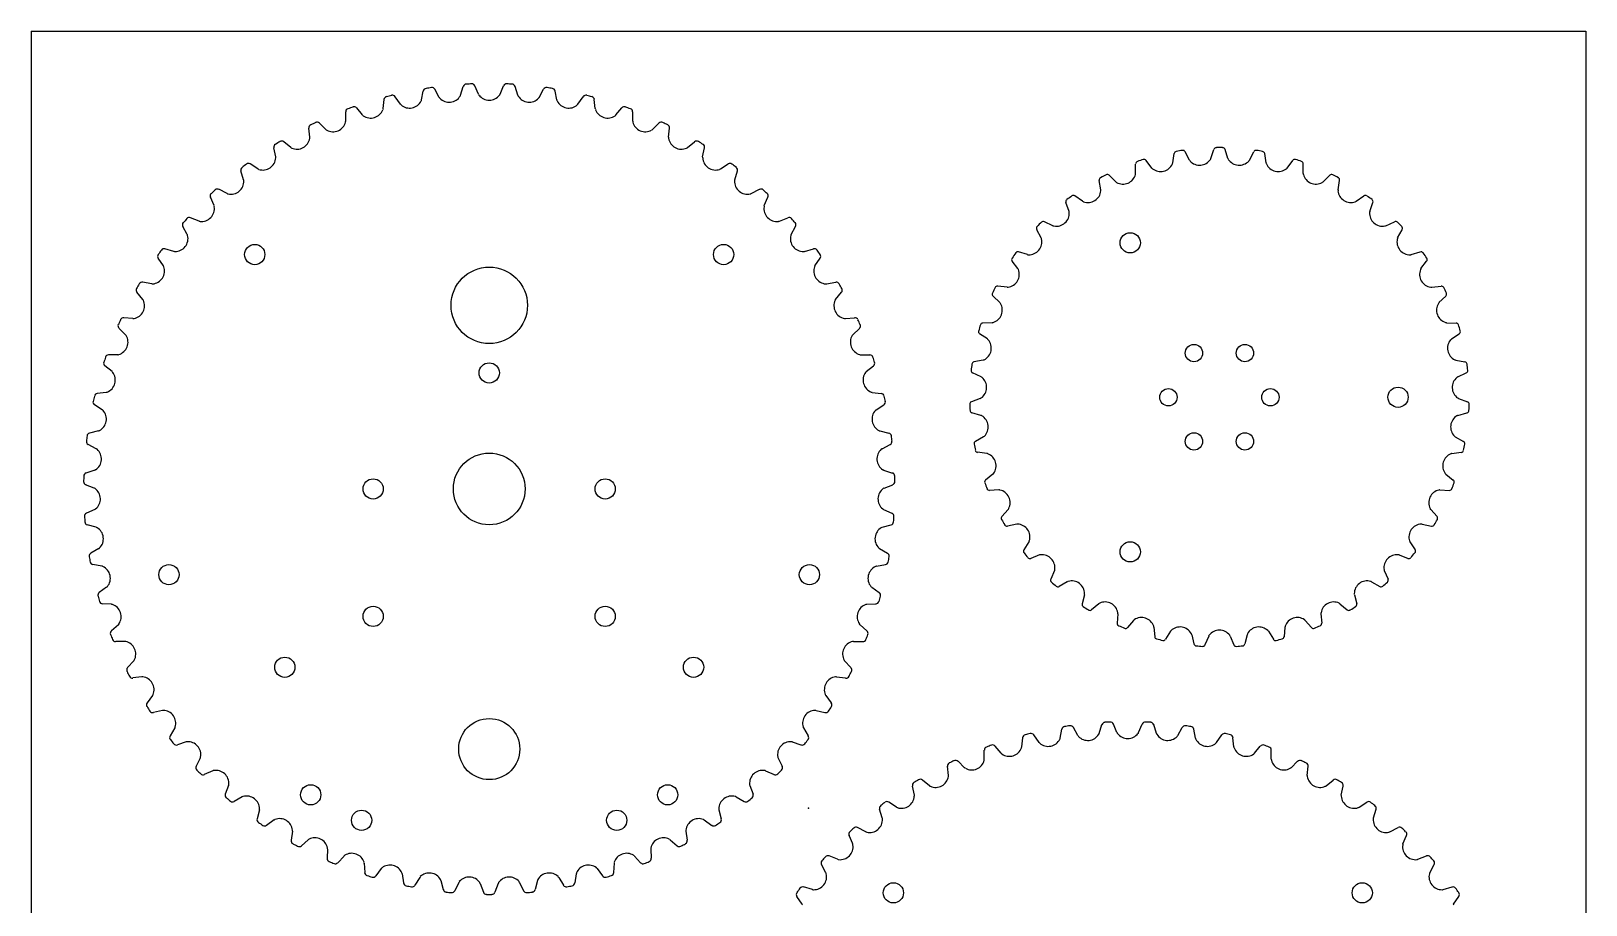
# Model space of a CAD drawing. Header units: inches. Extents: x -6 to 6, y -6.6 to 6.
# Drawn here: x -6 to 6, y -0.75 to 6 of the extents above; entities that cross this region are included whole.
import ezdxf

# ---------------------------------------------------------------- set-up
doc = ezdxf.new("R2010")
doc.units = ezdxf.units.IN
doc.header["$MEASUREMENT"] = 0
doc.header["$PDSIZE"] = -1

msp = doc.modelspace()

# ---------------------------------------------------------------- linework, layer by layer
at = {"color": 7, "linetype": 'Continuous'}
for p, q in [((-6, 6), (6, 6)), ((-6, 6), (-6, -6)), ((6, 6), (6, -6))]:
    msp.add_line(p, q, dxfattribs=at)
at = {"color": 7, "linetype": 'Continuous', "lineweight": 25}
for p, q in [((-2.987, 5.468), (-2.973, 5.537)), ((-2.85, 5.488), (-2.884, 5.551)), ((-2.685, 5.505), (-2.664, 5.573)), ((-2.547, 5.512), (-2.575, 5.577)), ((-2.381, 5.512), (-2.354, 5.577)), ((-2.244, 5.505), (-2.264, 5.573)), ((-2.078, 5.488), (-2.045, 5.551)), ((-1.942, 5.468), (-1.956, 5.537)), ((-3.442, 5.352), (-3.487, 5.406)), ((-3.283, 5.401), (-3.276, 5.471)), ((-3.15, 5.435), (-3.189, 5.493)), ((-1.779, 5.435), (-1.739, 5.493)), ((-1.646, 5.401), (-1.653, 5.471)), ((-1.487, 5.352), (-1.441, 5.406)), ((-3.725, 5.24), (-3.775, 5.29)), ((-3.572, 5.305), (-3.572, 5.376)), ((-1.357, 5.305), (-1.357, 5.376)), ((-1.204, 5.24), (-1.154, 5.29)), ((-3.849, 5.18), (-3.856, 5.251)), ((-1.08, 5.18), (-1.073, 5.251)), ((-4.112, 5.029), (-4.127, 5.098)), ((-3.995, 5.101), (-4.05, 5.145)), ((-0.934, 5.101), (-0.879, 5.145)), ((-0.817, 5.029), (-0.802, 5.098)), ((2.811, 4.982), (2.822, 5.054)), ((2.94, 5.003), (2.907, 5.068)), ((3.106, 5.016), (3.129, 5.086)), ((3.237, 5.016), (3.215, 5.086)), ((3.403, 5.003), (3.436, 5.068)), ((3.532, 4.982), (3.521, 5.054)), ((-4.25, 4.935), (-4.309, 4.974)), ((-0.679, 4.935), (-0.62, 4.974)), ((2.525, 4.901), (2.525, 4.973)), ((2.65, 4.942), (2.606, 5.001)), ((3.694, 4.942), (3.737, 5.001)), ((3.818, 4.901), (3.819, 4.973)), ((-4.36, 4.852), (-4.381, 4.92)), ((-0.569, 4.852), (-0.548, 4.92)), ((2.256, 4.775), (2.244, 4.846)), ((2.372, 4.836), (2.32, 4.886)), ((3.971, 4.836), (4.023, 4.886)), ((4.087, 4.775), (4.099, 4.846)), ((-4.588, 4.652), (-4.615, 4.717)), ((-4.487, 4.745), (-4.55, 4.778)), ((-0.442, 4.745), (-0.379, 4.778)), ((-0.341, 4.652), (-0.313, 4.717)), ((2.116, 4.686), (2.056, 4.728)), ((4.227, 4.686), (4.287, 4.728)), ((2.011, 4.607), (1.987, 4.676)), ((4.332, 4.607), (4.356, 4.676)), ((-4.795, 4.429), (-4.829, 4.491)), ((-4.704, 4.533), (-4.77, 4.559)), ((-0.225, 4.533), (-0.159, 4.559)), ((-0.134, 4.429), (-0.1, 4.491)), ((1.796, 4.402), (1.761, 4.466)), ((1.887, 4.497), (1.821, 4.528)), ((4.457, 4.497), (4.522, 4.528)), ((4.547, 4.402), (4.582, 4.466)), ((-4.979, 4.187), (-5.019, 4.246)), ((-4.899, 4.299), (-4.967, 4.319)), ((-0.03, 4.299), (0.038, 4.319)), ((0.05, 4.187), (0.09, 4.246)), ((1.616, 4.166), (1.572, 4.223)), ((1.691, 4.274), (1.621, 4.294)), ((4.652, 4.274), (4.722, 4.294)), ((4.727, 4.166), (4.771, 4.223)), ((-5.138, 3.928), (-5.184, 3.983)), ((-5.069, 4.048), (-5.139, 4.06)), ((0.14, 4.048), (0.21, 4.06)), ((0.209, 3.928), (0.255, 3.983)), ((1.533, 4.022), (1.461, 4.031)), ((4.81, 4.022), (4.882, 4.031)), ((1.477, 3.903), (1.424, 3.953)), ((4.866, 3.903), (4.919, 3.953)), ((-5.214, 3.781), (-5.285, 3.786)), ((0.285, 3.781), (0.356, 3.786)), ((1.418, 3.748), (1.345, 3.745)), ((4.925, 3.748), (4.998, 3.745)), ((-5.271, 3.655), (-5.321, 3.704)), ((0.342, 3.655), (0.393, 3.704)), ((1.381, 3.622), (1.321, 3.663)), ((4.962, 3.622), (5.022, 3.663)), ((-5.331, 3.5), (-5.402, 3.499)), ((0.402, 3.5), (0.473, 3.499)), ((-5.375, 3.37), (-5.431, 3.414)), ((0.446, 3.37), (0.502, 3.414)), ((1.348, 3.459), (1.277, 3.445)), ((4.995, 3.459), (5.066, 3.445)), ((1.332, 3.329), (1.266, 3.36)), ((5.011, 3.329), (5.077, 3.36)), ((-5.42, 3.21), (-5.491, 3.201)), ((0.491, 3.21), (0.562, 3.201)), ((1.326, 3.163), (1.257, 3.138)), ((5.017, 3.163), (5.086, 3.138)), ((-5.451, 3.075), (-5.511, 3.114)), ((0.522, 3.075), (0.582, 3.114)), ((1.331, 3.032), (1.261, 3.051)), ((5.012, 3.032), (5.082, 3.051)), ((-5.48, 2.912), (-5.549, 2.896)), ((0.551, 2.912), (0.62, 2.896)), ((-5.497, 2.775), (-5.56, 2.807)), ((0.568, 2.775), (0.631, 2.807)), ((1.351, 2.867), (1.288, 2.831)), ((4.992, 2.867), (5.056, 2.831)), ((1.377, 2.738), (1.305, 2.747)), ((4.966, 2.738), (5.038, 2.747)), ((-5.509, 2.609), (-5.577, 2.587)), ((0.58, 2.609), (0.648, 2.587)), ((1.423, 2.579), (1.367, 2.533)), ((4.92, 2.579), (4.976, 2.533)), ((-5.513, 2.471), (-5.579, 2.497)), ((0.584, 2.471), (0.65, 2.497)), ((1.47, 2.456), (1.397, 2.453)), ((4.873, 2.456), (4.946, 2.453)), ((-5.509, 2.306), (-5.573, 2.276)), ((0.58, 2.306), (0.644, 2.276)), ((1.541, 2.306), (1.492, 2.252)), ((4.802, 2.306), (4.851, 2.252)), ((-5.498, 2.168), (-5.567, 2.187)), ((0.569, 2.168), (0.638, 2.187)), ((1.607, 2.192), (1.536, 2.177)), ((4.736, 2.192), (4.808, 2.177)), ((1.701, 2.056), (1.662, 1.994)), ((4.642, 2.056), (4.681, 1.994)), ((-5.478, 2.003), (-5.539, 1.968)), ((0.549, 2.003), (0.61, 1.968)), ((1.784, 1.954), (1.716, 1.928)), ((4.559, 1.954), (4.627, 1.928)), ((-5.454, 1.867), (-5.524, 1.88)), ((0.525, 1.867), (0.595, 1.88)), ((1.899, 1.834), (1.87, 1.767)), ((4.444, 1.834), (4.473, 1.767)), ((-5.417, 1.705), (-5.474, 1.664)), ((0.488, 1.705), (0.545, 1.664)), ((1.997, 1.747), (1.935, 1.71)), ((4.346, 1.747), (4.409, 1.71)), ((-5.379, 1.573), (-5.45, 1.578)), ((0.45, 1.573), (0.521, 1.578)), ((2.13, 1.647), (2.112, 1.577)), ((2.241, 1.577), (2.185, 1.531)), ((4.102, 1.577), (4.158, 1.531)), ((4.213, 1.647), (4.231, 1.577)), ((2.388, 1.5), (2.382, 1.428)), ((2.509, 1.449), (2.461, 1.394)), ((3.834, 1.449), (3.882, 1.394)), ((3.955, 1.5), (3.961, 1.428)), ((-5.326, 1.415), (-5.38, 1.368)), ((0.398, 1.415), (0.451, 1.368)), ((2.666, 1.396), (2.672, 1.323)), ((2.794, 1.365), (2.755, 1.303)), ((2.958, 1.338), (2.975, 1.267)), ((3.089, 1.328), (3.06, 1.26)), ((3.255, 1.328), (3.283, 1.26)), ((3.385, 1.338), (3.368, 1.267)), ((3.549, 1.365), (3.588, 1.303)), ((3.677, 1.396), (3.671, 1.323)), ((-5.276, 1.287), (-5.347, 1.285)), ((0.347, 1.287), (0.418, 1.285)), ((-5.208, 1.136), (-5.256, 1.084)), ((0.279, 1.136), (0.327, 1.084)), ((-5.145, 1.013), (-5.215, 1.004)), ((0.216, 1.013), (0.286, 1.004)), ((-5.062, 0.869), (-5.105, 0.813)), ((0.133, 0.869), (0.176, 0.813)), ((-4.987, 0.753), (-5.056, 0.737)), ((0.058, 0.753), (0.127, 0.737)), ((-4.89, 0.618), (-4.927, 0.558)), ((-0.039, 0.618), (-0.002, 0.558)), ((1.942, 0.539), (1.956, 0.608)), ((2.078, 0.559), (2.045, 0.622)), ((2.244, 0.576), (2.264, 0.644)), ((2.381, 0.583), (2.354, 0.648)), ((2.547, 0.583), (2.575, 0.648)), ((2.685, 0.576), (2.664, 0.644)), ((2.85, 0.559), (2.884, 0.622)), ((2.987, 0.539), (2.973, 0.608)), ((-4.804, 0.51), (-4.871, 0.488)), ((-0.125, 0.51), (-0.058, 0.488)), ((1.646, 0.472), (1.653, 0.542)), ((1.779, 0.506), (1.739, 0.564)), ((3.15, 0.506), (3.189, 0.564)), ((3.283, 0.472), (3.276, 0.542)), ((-4.694, 0.386), (-4.725, 0.322)), ((-0.235, 0.386), (-0.204, 0.322)), ((1.204, 0.311), (1.154, 0.361)), ((1.357, 0.376), (1.357, 0.447)), ((1.487, 0.423), (1.441, 0.477)), ((3.442, 0.423), (3.487, 0.477)), ((3.572, 0.376), (3.572, 0.447)), ((3.725, 0.311), (3.775, 0.361)), ((-4.598, 0.287), (-4.663, 0.258)), ((-0.331, 0.287), (-0.266, 0.258)), ((1.08, 0.251), (1.073, 0.322)), ((3.849, 0.251), (3.856, 0.322)), ((-4.476, 0.174), (-4.501, 0.108)), ((-0.453, 0.174), (-0.428, 0.108)), ((0.817, 0.1), (0.802, 0.169)), ((0.934, 0.172), (0.879, 0.216)), ((3.995, 0.172), (4.05, 0.216)), ((4.112, 0.1), (4.127, 0.169)), ((-4.371, 0.086), (-4.432, 0.05)), ((-0.558, 0.086), (-0.497, 0.05)), ((0.679, 0.006), (0.62, 0.045)), ((4.25, 0.006), (4.309, 0.045)), ((-4.238, -0.015), (-4.256, -0.083)), ((-4.124, -0.092), (-4.182, -0.134)), ((-0.805, -0.092), (-0.747, -0.134)), ((-0.691, -0.015), (-0.673, -0.083)), ((0.569, -0.077), (0.548, -0.009)), ((4.36, -0.077), (4.381, -0.009)), ((-3.983, -0.179), (-3.993, -0.249)), ((-0.946, -0.179), (-0.936, -0.249)), ((0.341, -0.277), (0.313, -0.212)), ((0.442, -0.184), (0.379, -0.151)), ((4.487, -0.184), (4.55, -0.151)), ((4.588, -0.277), (4.615, -0.212)), ((-3.861, -0.245), (-3.914, -0.292)), ((-3.712, -0.317), (-3.715, -0.388)), ((-1.217, -0.317), (-1.214, -0.388)), ((-1.068, -0.245), (-1.014, -0.292)), ((-3.585, -0.371), (-3.633, -0.423)), ((-3.429, -0.427), (-3.425, -0.498)), ((-3.297, -0.468), (-3.34, -0.525)), ((-1.632, -0.468), (-1.589, -0.525)), ((-1.5, -0.427), (-1.504, -0.498)), ((-1.344, -0.371), (-1.296, -0.423)), ((0.134, -0.5), (0.1, -0.437)), ((0.225, -0.396), (0.159, -0.37)), ((4.704, -0.396), (4.77, -0.37)), ((4.795, -0.5), (4.829, -0.437)), ((-3.136, -0.509), (-3.125, -0.579)), ((-3.001, -0.536), (-3.038, -0.597)), ((-2.837, -0.561), (-2.819, -0.63)), ((-2.699, -0.575), (-2.73, -0.639)), ((-2.533, -0.583), (-2.509, -0.65)), ((-2.395, -0.583), (-2.42, -0.65)), ((-2.23, -0.575), (-2.199, -0.639)), ((-2.092, -0.561), (-2.11, -0.63)), ((-1.928, -0.536), (-1.891, -0.597)), ((-1.793, -0.509), (-1.803, -0.579)), ((-0.05, -0.742), (-0.09, -0.683)), ((0.03, -0.63), (-0.038, -0.61)), ((4.899, -0.63), (4.967, -0.61)), ((4.979, -0.742), (5.019, -0.683))]:
    msp.add_line(p, q, dxfattribs=at)
for centre, radius in [((2.483, 4.365), 0.0781), ((-4.274, 4.274), 0.0781), ((-0.655, 4.274), 0.0781), ((-2.464, 3.882), 0.295), ((2.975, 3.513), 0.0669), ((3.368, 3.513), 0.0669), ((-2.464, 3.36), 0.0781), ((4.55, 3.172), 0.0781), ((2.778, 3.172), 0.0669), ((3.565, 3.172), 0.0669), ((2.975, 2.831), 0.0669), ((3.368, 2.831), 0.0669), ((-2.464, 2.464), 0.277), ((-3.36, 2.464), 0.0781), ((-1.569, 2.464), 0.0781), ((2.483, 1.978), 0.0781), ((-4.936, 1.802), 0.0781), ((0.007, 1.802), 0.0781), ((-3.36, 1.48), 0.0781), ((-1.569, 1.48), 0.0781), ((-4.042, 1.087), 0.0781), ((-0.887, 1.087), 0.0781), ((-2.464, 0.455), 0.236), ((-3.842, 0.102), 0.0781), ((-1.087, 0.102), 0.0781), ((-3.449, -0.095), 0.0781), ((-1.48, -0.095), 0.0781), ((0.655, -0.655), 0.0781), ((4.274, -0.655), 0.0781)]:
    msp.add_circle(centre, radius, dxfattribs=at)
for centre, radius, start, end in [((-2.948, 5.532), 0.0256, 98.9543, 168.6414), ((-2.464, 2.464), 3.131, 98.1886, 98.9543), ((-2.907, 5.538), 0.0256, 28.5014, 98.1886), ((-2.64, 5.565), 0.0256, 93.24, 162.9271), ((-2.464, 2.464), 3.131, 92.4743, 93.24), ((-2.599, 5.567), 0.0256, 22.7871, 92.4743), ((-2.33, 5.567), 0.0256, 87.5257, 157.2129), ((-2.464, 2.464), 3.131, 86.76, 87.5257), ((-2.289, 5.565), 0.0256, 17.0729, 86.76), ((-2.022, 5.538), 0.0256, 81.8114, 151.4986), ((-2.464, 2.464), 3.131, 81.0457, 81.8114), ((-1.981, 5.532), 0.0256, 11.3586, 81.0457), ((-2.464, 2.464), 3.131, 109.6172, 110.3828), ((-3.507, 5.39), 0.0256, 39.93, 109.6172), ((-3.313, 5.404), 0.03, 339.4014, 354.3557), ((-3.251, 5.469), 0.0256, 104.6685, 174.3557), ((-2.464, 2.464), 3.131, 103.9029, 104.6685), ((-3.211, 5.479), 0.0256, 34.2157, 103.9029), ((-3.125, 5.452), 0.03, 214.2157, 229.1701), ((-3.079, 5.505), 0.1, 229.1701, 333.6871), ((-3.016, 5.474), 0.03, 333.6871, 348.6414), ((-2.824, 5.503), 0.03, 208.5014, 223.4558), ((-2.773, 5.551), 0.1, 223.4558, 327.9728), ((-2.714, 5.514), 0.03, 327.9728, 342.9271), ((-2.52, 5.523), 0.03, 202.7871, 217.7415), ((-2.464, 5.566), 0.1, 217.7415, 322.2585), ((-2.409, 5.523), 0.03, 322.2585, 337.2129), ((-2.215, 5.514), 0.03, 197.0729, 212.0272), ((-2.156, 5.551), 0.1, 212.0272, 316.5442), ((-2.105, 5.503), 0.03, 316.5442, 331.4986), ((-1.913, 5.474), 0.03, 191.3586, 206.3129), ((-1.85, 5.505), 0.1, 206.3129, 310.8299), ((-1.804, 5.452), 0.03, 310.8299, 325.7843), ((-1.718, 5.479), 0.0256, 76.0971, 145.7843), ((-2.464, 2.464), 3.131, 75.3315, 76.0971), ((-1.678, 5.469), 0.0256, 5.6443, 75.3315), ((-1.616, 5.404), 0.03, 185.6443, 200.5986), ((-1.422, 5.39), 0.0256, 70.3828, 140.07), ((-2.464, 2.464), 3.131, 69.6172, 70.3828), ((-2.464, 2.464), 3.131, 115.3315, 116.0971), ((-3.793, 5.271), 0.0256, 45.6443, 115.3315), ((-3.669, 5.323), 0.1, 240.5986, 345.1156), ((-3.602, 5.305), 0.03, 345.1156, 0.07), ((-3.546, 5.376), 0.0256, 110.3828, 180.07), ((-3.419, 5.371), 0.03, 219.93, 234.8844), ((-3.379, 5.428), 0.1, 234.8844, 339.4014), ((-1.55, 5.428), 0.1, 200.5986, 305.1156), ((-1.51, 5.371), 0.03, 305.1156, 320.07), ((-1.383, 5.376), 0.0256, 359.93, 69.6172), ((-1.327, 5.305), 0.03, 179.93, 194.8844), ((-1.26, 5.323), 0.1, 194.8844, 299.4014), ((-1.136, 5.271), 0.0256, 64.6685, 134.3557), ((-2.464, 2.464), 3.131, 63.9029, 64.6685), ((-3.948, 5.188), 0.1, 246.3129, 350.8299), ((-3.831, 5.253), 0.0256, 116.0971, 185.7843), ((-3.879, 5.177), 0.03, 350.8299, 5.7843), ((-3.704, 5.262), 0.03, 225.6443, 240.5986), ((-1.225, 5.262), 0.03, 299.4014, 314.3557), ((-1.098, 5.253), 0.0256, 354.2157, 63.9029), ((-1.05, 5.177), 0.03, 174.2157, 189.1701), ((-0.981, 5.188), 0.1, 189.1701, 293.6871), ((-4.101, 5.104), 0.0256, 121.8114, 191.4986), ((-2.464, 2.464), 3.131, 121.0457, 121.8114), ((-4.066, 5.125), 0.0256, 51.3586, 121.0457), ((-3.976, 5.124), 0.03, 231.3586, 246.3129), ((-0.953, 5.124), 0.03, 293.6871, 308.6414), ((-0.863, 5.125), 0.0256, 58.9543, 128.6414), ((-2.464, 2.464), 3.131, 58.1886, 58.9543), ((-0.827, 5.104), 0.0256, 348.5014, 58.1886), ((2.842, 5.051), 0.02, 99.9525, 171.1822), ((3.172, 3.172), 1.928, 98.5091, 99.9525), ((2.889, 5.059), 0.02, 27.2794, 98.5091), ((3.148, 5.079), 0.02, 90.7217, 161.9514), ((3.172, 3.172), 1.928, 89.2783, 90.7217), ((3.196, 5.079), 0.02, 18.0486, 89.2783), ((3.454, 5.059), 0.02, 81.4909, 152.7206), ((3.172, 3.172), 1.928, 80.0475, 81.4909), ((3.501, 5.051), 0.02, 8.8178, 80.0475), ((-4.356, 4.927), 0.0256, 127.5257, 197.2129), ((-2.464, 2.464), 3.131, 126.76, 127.5257), ((-4.323, 4.952), 0.0256, 57.0729, 126.76), ((-4.233, 4.961), 0.03, 237.0729, 252.0272), ((-4.212, 5.027), 0.1, 252.0272, 356.5442), ((-4.142, 5.023), 0.03, 356.5442, 11.4986), ((-0.787, 5.023), 0.03, 168.5014, 183.4558), ((-0.717, 5.027), 0.1, 183.4558, 287.9728), ((-0.696, 4.961), 0.03, 287.9728, 302.9271), ((-0.606, 4.952), 0.0256, 53.24, 122.9271), ((-2.464, 2.464), 3.131, 52.4743, 53.24), ((-0.573, 4.927), 0.0256, 342.7871, 52.4743), ((2.545, 4.974), 0.02, 109.1833, 180.4129), ((3.172, 3.172), 1.928, 107.7398, 109.1833), ((2.59, 4.989), 0.02, 36.5102, 107.7398), ((2.674, 4.96), 0.03, 216.5102, 231.5874), ((2.717, 5.015), 0.1, 231.5874, 336.1049), ((2.781, 4.987), 0.03, 336.1049, 351.1822), ((2.967, 5.017), 0.03, 207.2794, 222.3566), ((3.019, 5.064), 0.1, 222.3566, 326.8741), ((3.077, 5.026), 0.03, 326.8741, 341.9514), ((3.266, 5.026), 0.03, 198.0486, 213.1259), ((3.324, 5.064), 0.1, 213.1259, 317.6434), ((3.376, 5.017), 0.03, 317.6434, 332.7206), ((3.562, 4.987), 0.03, 188.8178, 203.8951), ((3.626, 5.015), 0.1, 203.8951, 308.4126), ((3.669, 4.96), 0.03, 308.4126, 323.4898), ((3.753, 4.989), 0.02, 72.2602, 143.4898), ((3.172, 3.172), 1.928, 70.8167, 72.2602), ((3.799, 4.974), 0.02, 359.5871, 70.8167), ((-4.458, 4.84), 0.1, 257.7415, 2.2585), ((-4.388, 4.843), 0.03, 2.2585, 17.2129), ((-0.541, 4.843), 0.03, 162.7871, 177.7415), ((-0.471, 4.84), 0.1, 177.7415, 282.2585), ((2.264, 4.85), 0.02, 118.414, 189.6437), ((3.172, 3.172), 1.928, 116.9706, 118.414), ((2.306, 4.872), 0.02, 45.7409, 116.9706), ((2.393, 4.857), 0.03, 225.7409, 240.8182), ((2.427, 4.918), 0.1, 240.8182, 345.3357), ((2.495, 4.9), 0.03, 345.3357, 0.4129), ((3.848, 4.9), 0.03, 179.5871, 194.6643), ((3.916, 4.918), 0.1, 194.6643, 299.1818), ((3.95, 4.857), 0.03, 299.1818, 314.2591), ((4.037, 4.872), 0.02, 63.0294, 134.2591), ((3.172, 3.172), 1.928, 61.586, 63.0294), ((4.079, 4.85), 0.02, 350.3563, 61.586), ((-4.592, 4.727), 0.0256, 133.24, 202.9271), ((-2.464, 2.464), 3.131, 132.4743, 133.24), ((-4.562, 4.755), 0.0256, 62.7871, 132.4743), ((-4.473, 4.772), 0.03, 242.7871, 257.7415), ((-0.456, 4.772), 0.03, 282.2585, 297.2129), ((-0.367, 4.755), 0.0256, 47.5257, 117.2129), ((-2.464, 2.464), 3.131, 46.76, 47.5257), ((-0.337, 4.727), 0.0256, 337.0729, 46.76), ((2.006, 4.682), 0.02, 127.6448, 198.8745), ((3.172, 3.172), 1.928, 126.2014, 127.6448), ((2.045, 4.711), 0.02, 54.9717, 126.2014), ((2.133, 4.71), 0.03, 234.9717, 250.0489), ((2.157, 4.776), 0.1, 250.0489, 354.5665), ((2.227, 4.769), 0.03, 354.5665, 9.6437), ((4.117, 4.769), 0.03, 170.3563, 185.4335), ((4.186, 4.776), 0.1, 185.4335, 289.9511), ((4.21, 4.71), 0.03, 289.9511, 305.0283), ((4.298, 4.711), 0.02, 53.7986, 125.0283), ((3.172, 3.172), 1.928, 52.3552, 53.7986), ((4.337, 4.682), 0.02, 341.1255, 52.3552), ((-4.779, 4.535), 0.0256, 68.5014, 138.1886), ((-4.685, 4.63), 0.1, 263.4558, 7.9728), ((-4.615, 4.64), 0.03, 7.9728, 22.9271), ((-0.244, 4.63), 0.1, 172.0272, 276.5442), ((-0.313, 4.64), 0.03, 157.0729, 172.0272), ((-0.15, 4.535), 0.0256, 41.8114, 111.4986), ((1.913, 4.593), 0.1, 259.2797, 3.7972), ((1.983, 4.597), 0.03, 3.7972, 18.8745), ((4.43, 4.593), 0.1, 176.2028, 280.7203), ((4.361, 4.597), 0.03, 161.1255, 176.2028), ((-4.807, 4.504), 0.0256, 138.9543, 208.6414), ((-2.464, 2.464), 3.131, 138.1886, 138.9543), ((-4.693, 4.561), 0.03, 248.5014, 263.4558), ((-0.236, 4.561), 0.03, 276.5442, 291.4986), ((-2.464, 2.464), 3.131, 41.0457, 41.8114), ((-0.122, 4.504), 0.0256, 331.3586, 41.0457), ((1.779, 4.476), 0.02, 136.8756, 208.1052), ((3.172, 3.172), 1.928, 135.4321, 136.8756), ((1.812, 4.51), 0.02, 64.2025, 135.4321), ((1.9, 4.524), 0.03, 244.2025, 259.2797), ((4.444, 4.524), 0.03, 280.7203, 295.7975), ((4.531, 4.51), 0.02, 44.5679, 115.7975), ((3.172, 3.172), 1.928, 43.1244, 44.5679), ((4.564, 4.476), 0.02, 331.8948, 43.1244), ((-4.889, 4.398), 0.1, 269.1701, 13.6871), ((-4.821, 4.415), 0.03, 13.6871, 28.6414), ((-0.04, 4.398), 0.1, 166.3129, 270.8299), ((-0.108, 4.415), 0.03, 151.3586, 166.3129), ((1.701, 4.372), 0.1, 268.5105, 13.028), ((1.769, 4.388), 0.03, 13.028, 28.1052), ((4.642, 4.372), 0.1, 166.972, 271.4895), ((4.574, 4.388), 0.03, 151.8948, 166.972), ((-4.998, 4.26), 0.0256, 144.6685, 214.3557), ((-2.464, 2.464), 3.131, 143.9029, 144.6685), ((-4.974, 4.294), 0.0256, 74.2157, 143.9029), ((-4.89, 4.328), 0.03, 254.2157, 269.1701), ((-0.039, 4.328), 0.03, 270.8299, 285.7843), ((0.045, 4.294), 0.0256, 36.0971, 105.7843), ((-2.464, 2.464), 3.131, 35.3315, 36.0971), ((0.069, 4.26), 0.0256, 325.6443, 35.3315), ((1.588, 4.236), 0.02, 146.1063, 217.336), ((3.172, 3.172), 1.928, 144.6629, 146.1063), ((1.615, 4.275), 0.02, 73.4332, 144.6629), ((1.699, 4.302), 0.03, 253.4332, 268.5105), ((4.644, 4.302), 0.03, 271.4895, 286.5668), ((4.728, 4.275), 0.02, 35.3371, 106.5668), ((3.172, 3.172), 1.928, 33.8937, 35.3371), ((4.755, 4.236), 0.02, 322.664, 33.8937), ((-5.07, 4.147), 0.1, 274.8844, 19.4014), ((-5.004, 4.17), 0.03, 19.4014, 34.3557), ((0.141, 4.147), 0.1, 160.5986, 265.1156), ((0.075, 4.17), 0.03, 145.6443, 160.5986), ((1.527, 4.121), 0.1, 277.7412, 22.2588), ((1.592, 4.147), 0.03, 22.2588, 37.336), ((4.816, 4.121), 0.1, 157.7412, 262.2588), ((4.751, 4.147), 0.03, 142.664, 157.7412), ((-5.164, 3.999), 0.0256, 150.3828, 220.07), ((-2.464, 2.464), 3.131, 149.6172, 150.3828), ((-5.143, 4.035), 0.0256, 79.93, 149.6172), ((-5.064, 4.077), 0.03, 259.93, 274.8844), ((0.135, 4.077), 0.03, 265.1156, 280.07), ((0.215, 4.035), 0.0256, 30.3828, 100.07), ((-2.464, 2.464), 3.131, 29.6172, 30.3828), ((0.235, 3.999), 0.0256, 319.93, 29.6172), ((1.438, 3.968), 0.02, 155.3371, 226.5668), ((3.172, 3.172), 1.928, 153.8937, 155.3371), ((1.458, 4.011), 0.02, 82.664, 153.8937), ((1.537, 4.051), 0.03, 262.664, 277.7412), ((4.806, 4.051), 0.03, 262.2588, 277.336), ((4.885, 4.011), 0.02, 26.1063, 97.336), ((3.172, 3.172), 1.928, 24.6629, 26.1063), ((4.905, 3.968), 0.02, 313.4332, 24.6629), ((-5.224, 3.879), 0.1, 280.5986, 25.1156), ((-5.161, 3.909), 0.03, 25.1156, 40.07), ((0.296, 3.879), 0.1, 154.8844, 259.4014), ((0.232, 3.909), 0.03, 139.93, 154.8844), ((1.396, 3.845), 0.1, 286.972, 31.4895), ((1.456, 3.881), 0.03, 31.4895, 46.5668), ((4.947, 3.845), 0.1, 148.5105, 253.028), ((4.887, 3.881), 0.03, 133.4332, 148.5105), ((-5.304, 3.723), 0.0256, 156.0971, 225.7843), ((-2.464, 2.464), 3.131, 155.3315, 156.0971), ((-5.287, 3.761), 0.0256, 85.6443, 155.3315), ((-5.212, 3.811), 0.03, 265.6443, 280.5986), ((0.283, 3.811), 0.03, 259.4014, 274.3557), ((0.358, 3.761), 0.0256, 24.6685, 94.3557), ((-2.464, 2.464), 3.131, 23.9029, 24.6685), ((0.375, 3.723), 0.0256, 314.2157, 23.9029), ((3.172, 3.172), 1.928, 163.1244, 164.5679), ((1.346, 3.725), 0.02, 91.8948, 163.1244), ((1.417, 3.778), 0.03, 271.8948, 286.972), ((4.926, 3.778), 0.03, 253.028, 268.1052), ((4.997, 3.725), 0.02, 16.8756, 88.1052), ((3.172, 3.172), 1.928, 15.4321, 16.8756), ((-5.352, 3.598), 0.1, 286.3129, 30.8299), ((-5.292, 3.633), 0.03, 30.8299, 45.7843), ((0.423, 3.598), 0.1, 149.1701, 253.6871), ((0.363, 3.633), 0.03, 134.2157, 149.1701), ((1.332, 3.679), 0.02, 164.5679, 235.7975), ((1.311, 3.551), 0.1, 296.2028, 40.7203), ((1.365, 3.597), 0.03, 40.7203, 55.7975), ((5.032, 3.551), 0.1, 139.2797, 243.7972), ((4.979, 3.597), 0.03, 124.2025, 139.2797), ((5.011, 3.679), 0.02, 304.2025, 15.4321), ((-2.464, 2.464), 3.131, 161.0457, 161.8114), ((-5.402, 3.473), 0.0256, 91.3586, 161.0457), ((-5.332, 3.53), 0.03, 271.3586, 286.3129), ((0.403, 3.53), 0.03, 253.6871, 268.6414), ((0.473, 3.473), 0.0256, 18.9543, 88.6414), ((-2.464, 2.464), 3.131, 18.1886, 18.9543), ((-5.415, 3.434), 0.0256, 161.8114, 231.4986), ((-5.45, 3.305), 0.1, 292.0272, 36.5442), ((-5.394, 3.346), 0.03, 36.5442, 51.4986), ((0.521, 3.305), 0.1, 143.4558, 247.9728), ((0.465, 3.346), 0.03, 128.5014, 143.4558), ((0.486, 3.434), 0.0256, 308.5014, 18.1886), ((3.172, 3.172), 1.928, 172.3552, 173.7986), ((1.275, 3.378), 0.02, 173.7986, 245.0283), ((1.281, 3.425), 0.02, 101.1255, 172.3552), ((1.342, 3.489), 0.03, 281.1255, 296.2028), ((5.001, 3.489), 0.03, 243.7972, 258.8745), ((5.063, 3.425), 0.02, 7.6448, 78.8745), ((5.068, 3.378), 0.02, 294.9717, 6.2014), ((3.172, 3.172), 1.928, 6.2014, 7.6448), ((1.32, 3.302), 0.03, 49.9511, 65.0283), ((1.275, 3.248), 0.1, 305.4335, 49.9511), ((5.068, 3.248), 0.1, 130.0489, 234.5665), ((5.023, 3.302), 0.03, 114.9717, 130.0489), ((-2.464, 2.464), 3.131, 166.76, 167.5257), ((-5.497, 3.135), 0.0256, 167.5257, 237.2129), ((-5.487, 3.176), 0.0256, 97.0729, 166.76), ((-5.424, 3.24), 0.03, 277.0729, 292.0272), ((0.495, 3.24), 0.03, 247.9728, 262.9271), ((0.559, 3.176), 0.0256, 13.24, 82.9271), ((0.568, 3.135), 0.0256, 302.7871, 12.4743), ((-2.464, 2.464), 3.131, 12.4743, 13.24), ((1.264, 3.119), 0.02, 110.3563, 181.586), ((1.315, 3.191), 0.03, 290.3563, 305.4335), ((5.028, 3.191), 0.03, 234.5665, 249.6437), ((5.079, 3.119), 0.02, 358.414, 69.6437), ((-5.519, 3.003), 0.1, 297.7415, 42.2585), ((-5.467, 3.05), 0.03, 42.2585, 57.2129), ((0.59, 3.003), 0.1, 137.7415, 242.2585), ((0.538, 3.05), 0.03, 122.7871, 137.7415), ((3.172, 3.172), 1.928, 181.586, 183.0294), ((1.266, 3.071), 0.02, 183.0294, 254.2591), ((1.323, 3.003), 0.03, 59.1818, 74.2591), ((1.287, 2.943), 0.1, 314.6643, 59.1818), ((5.056, 2.943), 0.1, 120.8182, 225.3357), ((5.02, 3.003), 0.03, 105.7409, 120.8182), ((5.077, 3.071), 0.02, 285.7409, 356.9706), ((3.172, 3.172), 1.928, 356.9706, 358.414), ((-5.543, 2.871), 0.0256, 102.7871, 172.4743), ((-5.486, 2.941), 0.03, 282.7871, 297.7415), ((0.557, 2.941), 0.03, 242.2585, 257.2129), ((0.614, 2.871), 0.0256, 7.5257, 77.2129), ((-2.464, 2.464), 3.131, 172.4743, 173.24), ((-5.548, 2.83), 0.0256, 173.24, 242.9271), ((-5.557, 2.696), 0.1, 303.4558, 47.9728), ((-5.511, 2.748), 0.03, 47.9728, 62.9271), ((0.628, 2.696), 0.1, 132.0272, 236.5442), ((0.582, 2.748), 0.03, 117.0729, 132.0272), ((0.619, 2.83), 0.0256, 297.0729, 6.76), ((-2.464, 2.464), 3.131, 6.76, 7.5257), ((1.298, 2.814), 0.02, 119.5871, 190.8167), ((3.172, 3.172), 1.928, 190.8167, 192.2602), ((1.307, 2.766), 0.02, 192.2602, 263.4898), ((1.336, 2.893), 0.03, 299.5871, 314.6643), ((5.007, 2.893), 0.03, 225.3357, 240.4129), ((5.036, 2.766), 0.02, 276.5102, 347.7398), ((5.046, 2.814), 0.02, 349.1833, 60.4129), ((3.172, 3.172), 1.928, 347.7398, 349.1833), ((1.374, 2.708), 0.03, 68.4126, 83.4898), ((1.348, 2.643), 0.1, 323.8951, 68.4126), ((4.995, 2.643), 0.1, 111.5874, 216.1049), ((4.969, 2.708), 0.03, 96.5102, 111.5874), ((-2.464, 2.464), 3.131, 178.1886, 178.9543), ((-5.569, 2.521), 0.0256, 178.9543, 248.6414), ((-5.568, 2.563), 0.0256, 108.5014, 178.1886), ((-5.519, 2.638), 0.03, 288.5014, 303.4558), ((0.59, 2.638), 0.03, 236.5442, 251.4986), ((0.64, 2.563), 0.0256, 1.8114, 71.4986), ((0.641, 2.521), 0.0256, 291.3586, 1.0457), ((-2.464, 2.464), 3.131, 1.0457, 1.8114), ((1.379, 2.518), 0.02, 128.8178, 200.0475), ((1.405, 2.602), 0.03, 308.8178, 323.8951), ((4.939, 2.602), 0.03, 216.1049, 231.1822), ((4.964, 2.518), 0.02, 339.9525, 51.1822), ((-5.524, 2.444), 0.03, 53.6871, 68.6414), ((-5.565, 2.387), 0.1, 309.1701, 53.6871), ((0.636, 2.387), 0.1, 126.3129, 230.8299), ((0.595, 2.444), 0.03, 111.3586, 126.3129), ((3.172, 3.172), 1.928, 200.0475, 201.4909), ((1.396, 2.473), 0.02, 201.4909, 272.7206), ((1.471, 2.426), 0.03, 77.6434, 92.7206), ((1.456, 2.358), 0.1, 333.1259, 77.6434), ((4.887, 2.358), 0.1, 102.3566, 206.8741), ((4.872, 2.426), 0.03, 87.2794, 102.3566), ((4.947, 2.473), 0.02, 267.2794, 338.5091), ((3.172, 3.172), 1.928, 338.5091, 339.9525), ((-5.521, 2.333), 0.03, 294.2157, 309.1701), ((0.592, 2.333), 0.03, 230.8299, 245.7843), ((1.519, 2.326), 0.03, 318.0486, 333.1259), ((4.824, 2.326), 0.03, 206.8741, 221.9514), ((-5.563, 2.253), 0.0256, 114.2157, 183.9029), ((-2.464, 2.464), 3.131, 183.9029, 184.6685), ((-5.56, 2.212), 0.0256, 184.6685, 254.3557), ((-5.506, 2.139), 0.03, 59.4014, 74.3557), ((-5.542, 2.079), 0.1, 314.8844, 59.4014), ((0.613, 2.079), 0.1, 120.5986, 225.1156), ((0.577, 2.139), 0.03, 105.6443, 120.5986), ((0.631, 2.212), 0.0256, 285.6443, 355.3315), ((0.634, 2.253), 0.0256, 356.0971, 65.7843), ((-2.464, 2.464), 3.131, 355.3315, 356.0971), ((1.507, 2.238), 0.02, 138.0486, 209.2783), ((3.172, 3.172), 1.928, 209.2783, 210.7217), ((1.531, 2.197), 0.02, 210.7217, 281.9514), ((1.613, 2.163), 0.03, 86.8741, 101.9514), ((1.609, 2.093), 0.1, 342.3566, 86.8741), ((4.734, 2.093), 0.1, 93.1259, 197.6434), ((4.73, 2.163), 0.03, 78.0486, 93.1259), ((4.812, 2.197), 0.02, 258.0486, 329.2783), ((3.172, 3.172), 1.928, 329.2783, 330.7217), ((4.836, 2.238), 0.02, 330.7217, 41.9514), ((1.676, 2.072), 0.03, 327.2794, 342.3566), ((4.667, 2.072), 0.03, 197.6434, 212.7206), ((-5.526, 1.946), 0.0256, 119.93, 189.6172), ((-2.464, 2.464), 3.131, 189.6172, 190.3828), ((-5.493, 2.029), 0.03, 299.93, 314.8844), ((0.564, 2.029), 0.03, 225.1156, 240.07), ((0.597, 1.946), 0.0256, 350.3828, 60.07), ((-2.464, 2.464), 3.131, 349.6172, 350.3828), ((1.679, 1.984), 0.02, 147.2794, 218.5091), ((3.172, 3.172), 1.928, 218.5091, 219.9525), ((1.709, 1.946), 0.02, 219.9525, 291.1822), ((1.795, 1.926), 0.03, 96.1049, 111.1822), ((1.802, 1.856), 0.1, 351.5874, 96.1049), ((4.541, 1.856), 0.1, 83.8951, 188.4126), ((4.548, 1.926), 0.03, 68.8178, 83.8951), ((4.634, 1.946), 0.02, 248.8178, 320.0475), ((3.172, 3.172), 1.928, 320.0475, 321.4909), ((4.665, 1.984), 0.02, 321.4909, 32.7206), ((-5.519, 1.905), 0.0256, 190.3828, 260.07), ((-5.459, 1.838), 0.03, 65.1156, 80.07), ((-5.488, 1.774), 0.1, 320.5986, 65.1156), ((0.559, 1.774), 0.1, 114.8844, 219.4014), ((0.53, 1.838), 0.03, 99.93, 114.8844), ((0.59, 1.905), 0.0256, 279.93, 349.6172), ((1.872, 1.846), 0.03, 336.5102, 351.5874), ((4.471, 1.846), 0.03, 188.4126, 203.4898), ((-5.434, 1.73), 0.03, 305.6443, 320.5986), ((0.505, 1.73), 0.03, 219.4014, 234.3557), ((1.888, 1.76), 0.02, 156.5102, 227.7398), ((3.172, 3.172), 1.928, 227.7398, 229.1833), ((1.924, 1.728), 0.02, 229.1833, 300.4129), ((2.013, 1.721), 0.03, 105.3357, 120.4129), ((2.031, 1.654), 0.1, 0.8182, 105.3357), ((4.312, 1.654), 0.1, 74.6643, 179.1818), ((4.331, 1.721), 0.03, 59.5871, 74.6643), ((4.419, 1.728), 0.02, 239.5871, 310.8167), ((3.172, 3.172), 1.928, 310.8167, 312.2602), ((4.455, 1.76), 0.02, 312.2602, 23.4898), ((-5.459, 1.643), 0.0256, 125.6443, 195.3315), ((-2.464, 2.464), 3.131, 195.3315, 196.0971), ((-5.448, 1.603), 0.0256, 196.0971, 265.7843), ((-5.382, 1.543), 0.03, 70.8299, 85.7843), ((-5.405, 1.477), 0.1, 326.3129, 70.8299), ((0.476, 1.477), 0.1, 109.1701, 213.6871), ((0.453, 1.543), 0.03, 94.2157, 109.1701), ((0.519, 1.603), 0.0256, 274.2157, 343.9029), ((-2.464, 2.464), 3.131, 343.9029, 344.6685), ((0.531, 1.643), 0.0256, 344.6685, 54.3557), ((2.132, 1.572), 0.02, 165.7409, 236.9706), ((2.101, 1.655), 0.03, 345.7409, 0.8182), ((2.26, 1.554), 0.03, 114.5665, 129.6437), ((2.289, 1.491), 0.1, 10.0489, 114.5665), ((4.054, 1.491), 0.1, 65.4335, 169.9511), ((4.083, 1.554), 0.03, 50.3563, 65.4335), ((4.242, 1.655), 0.03, 179.1818, 194.2591), ((4.212, 1.572), 0.02, 303.0294, 14.2591), ((3.172, 3.172), 1.928, 236.9706, 238.414), ((2.172, 1.546), 0.02, 238.414, 309.6437), ((2.358, 1.503), 0.03, 354.9717, 10.0489), ((2.531, 1.429), 0.03, 123.7972, 138.8745), ((2.57, 1.371), 0.1, 19.2797, 123.7972), ((3.773, 1.371), 0.1, 56.2028, 160.7203), ((3.812, 1.429), 0.03, 41.1255, 56.2028), ((3.985, 1.503), 0.03, 169.9511, 185.0283), ((4.171, 1.546), 0.02, 230.3563, 301.586), ((3.172, 3.172), 1.928, 301.586, 303.0294), ((-5.363, 1.349), 0.0256, 131.3586, 201.0457), ((-2.464, 2.464), 3.131, 201.0457, 201.8114), ((-5.346, 1.438), 0.03, 311.3586, 326.3129), ((0.417, 1.438), 0.03, 213.6871, 228.6414), ((-2.464, 2.464), 3.131, 338.1886, 338.9543), ((0.434, 1.349), 0.0256, 338.9543, 48.6414), ((2.402, 1.426), 0.02, 174.9717, 246.2014), ((3.172, 3.172), 1.928, 246.2014, 247.6448), ((2.446, 1.407), 0.02, 247.6448, 318.8745), ((2.636, 1.394), 0.03, 4.2025, 19.2797), ((2.692, 1.325), 0.02, 184.2025, 255.4321), ((2.819, 1.349), 0.03, 133.028, 148.1052), ((2.867, 1.298), 0.1, 28.5105, 133.028), ((2.929, 1.331), 0.03, 13.4332, 28.5105), ((3.116, 1.316), 0.03, 142.2588, 157.336), ((3.172, 1.273), 0.1, 37.7412, 142.2588), ((3.227, 1.316), 0.03, 22.664, 37.7412), ((3.415, 1.331), 0.03, 151.4895, 166.5668), ((3.476, 1.298), 0.1, 46.972, 151.4895), ((3.524, 1.349), 0.03, 31.8948, 46.972), ((3.651, 1.325), 0.02, 284.5679, 355.7975), ((3.707, 1.394), 0.03, 160.7203, 175.7975), ((3.897, 1.407), 0.02, 221.1255, 292.3552), ((3.172, 3.172), 1.928, 292.3552, 293.7986), ((3.941, 1.426), 0.02, 293.7986, 5.0283), ((-5.348, 1.311), 0.0256, 201.8114, 271.4986), ((-5.275, 1.257), 0.03, 76.5442, 91.4986), ((-5.292, 1.189), 0.1, 332.0272, 76.5442), ((0.363, 1.189), 0.1, 103.4558, 207.9728), ((0.346, 1.257), 0.03, 88.5014, 103.4558), ((0.419, 1.311), 0.0256, 268.5014, 338.1886), ((3.172, 3.172), 1.928, 255.4321, 256.8756), ((2.738, 1.313), 0.02, 256.8756, 328.1052), ((2.994, 1.272), 0.02, 193.4332, 264.6629), ((3.172, 3.172), 1.928, 264.6629, 266.1063), ((3.042, 1.268), 0.02, 266.1063, 337.336), ((3.301, 1.268), 0.02, 202.664, 273.8937), ((3.172, 3.172), 1.928, 273.8937, 275.3371), ((3.349, 1.272), 0.02, 275.3371, 346.5668), ((3.605, 1.313), 0.02, 211.8948, 283.1244), ((3.172, 3.172), 1.928, 283.1244, 284.5679), ((-5.237, 1.066), 0.0256, 137.0729, 206.76), ((-5.23, 1.156), 0.03, 317.0729, 332.0272), ((0.301, 1.156), 0.03, 207.9728, 222.9271), ((0.308, 1.066), 0.0256, 333.24, 42.9271), ((-2.464, 2.464), 3.131, 206.76, 207.5257), ((-5.218, 1.029), 0.0256, 207.5257, 277.2129), ((-5.141, 0.983), 0.03, 82.2585, 97.2129), ((-5.151, 0.914), 0.1, 337.7415, 82.2585), ((0.222, 0.914), 0.1, 97.7415, 202.2585), ((0.212, 0.983), 0.03, 82.7871, 97.7415), ((0.29, 1.029), 0.0256, 262.7871, 332.4743), ((-2.464, 2.464), 3.131, 332.4743, 333.24), ((-5.086, 0.887), 0.03, 322.7871, 337.7415), ((0.157, 0.887), 0.03, 202.2585, 217.2129), ((-5.084, 0.797), 0.0256, 142.7871, 212.4743), ((-2.464, 2.464), 3.131, 212.4743, 213.24), ((-5.062, 0.762), 0.0256, 213.24, 282.9271), ((-4.98, 0.724), 0.03, 87.9728, 102.9271), ((-4.983, 0.654), 0.1, 343.4558, 87.9728), ((0.054, 0.654), 0.1, 92.0272, 196.5442), ((0.051, 0.724), 0.03, 77.0729, 92.0272), ((0.133, 0.762), 0.0256, 257.0729, 326.76), ((-2.464, 2.464), 3.131, 326.76, 327.5257), ((0.155, 0.797), 0.0256, 327.5257, 37.2129), ((-4.916, 0.634), 0.03, 328.5014, 343.4558), ((-0.013, 0.634), 0.03, 196.5442, 211.4986), ((1.981, 0.603), 0.0256, 98.9543, 168.6414), ((2.464, -2.464), 3.131, 98.1886, 98.9543), ((2.022, 0.609), 0.0256, 28.5014, 98.1886), ((2.289, 0.636), 0.0256, 93.24, 162.9271), ((2.464, -2.464), 3.131, 92.4743, 93.24), ((2.33, 0.638), 0.0256, 22.7871, 92.4743), ((2.599, 0.638), 0.0256, 87.5257, 157.2129), ((2.464, -2.464), 3.131, 86.76, 87.5257), ((2.64, 0.636), 0.0256, 17.0729, 86.76), ((2.907, 0.609), 0.0256, 81.8114, 151.4986), ((2.464, -2.464), 3.131, 81.0457, 81.8114), ((2.948, 0.603), 0.0256, 11.3586, 81.0457), ((-4.905, 0.544), 0.0256, 148.5014, 218.1886), ((-2.464, 2.464), 3.131, 218.1886, 218.9543), ((-4.879, 0.512), 0.0256, 218.9543, 288.6414), ((-4.794, 0.482), 0.03, 93.6871, 108.6414), ((-4.79, 0.412), 0.1, 349.1701, 93.6871), ((-0.139, 0.412), 0.1, 86.3129, 190.8299), ((-0.134, 0.482), 0.03, 71.3586, 86.3129), ((-0.049, 0.512), 0.0256, 251.3586, 321.0457), ((-2.464, 2.464), 3.131, 321.0457, 321.8114), ((-0.024, 0.544), 0.0256, 321.8114, 31.4986), ((2.464, -2.464), 3.131, 109.6172, 110.3828), ((1.422, 0.461), 0.0256, 39.93, 109.6172), ((1.678, 0.54), 0.0256, 104.6685, 174.3557), ((2.464, -2.464), 3.131, 103.9029, 104.6685), ((1.718, 0.55), 0.0256, 34.2157, 103.9029), ((1.804, 0.523), 0.03, 214.2157, 229.1701), ((1.85, 0.576), 0.1, 229.1701, 333.6871), ((1.913, 0.545), 0.03, 333.6871, 348.6414), ((2.105, 0.574), 0.03, 208.5014, 223.4558), ((2.156, 0.622), 0.1, 223.4558, 327.9728), ((2.215, 0.585), 0.03, 327.9728, 342.9271), ((2.409, 0.594), 0.03, 202.7871, 217.7415), ((2.464, 0.637), 0.1, 217.7415, 322.2585), ((2.52, 0.594), 0.03, 322.2585, 337.2129), ((2.714, 0.585), 0.03, 197.0729, 212.0272), ((2.773, 0.622), 0.1, 212.0272, 316.5442), ((2.824, 0.574), 0.03, 316.5442, 331.4986), ((3.016, 0.545), 0.03, 191.3586, 206.3129), ((3.079, 0.576), 0.1, 206.3129, 310.8299), ((3.125, 0.523), 0.03, 310.8299, 325.7843), ((3.211, 0.55), 0.0256, 76.0971, 145.7843), ((2.464, -2.464), 3.131, 75.3315, 76.0971), ((3.251, 0.54), 0.0256, 5.6443, 75.3315), ((3.507, 0.461), 0.0256, 70.3828, 140.07), ((2.464, -2.464), 3.131, 69.6172, 70.3828), ((-4.721, 0.399), 0.03, 334.2157, 349.1701), ((-0.208, 0.399), 0.03, 190.8299, 205.7843), ((2.464, -2.464), 3.131, 115.3315, 116.0971), ((1.136, 0.342), 0.0256, 45.6443, 115.3315), ((1.26, 0.394), 0.1, 240.5986, 345.1156), ((1.327, 0.376), 0.03, 345.1156, 0.07), ((1.383, 0.447), 0.0256, 110.3828, 180.07), ((1.51, 0.442), 0.03, 219.93, 234.8844), ((1.55, 0.499), 0.1, 234.8844, 339.4014), ((1.616, 0.475), 0.03, 339.4014, 354.3557), ((3.313, 0.475), 0.03, 185.6443, 200.5986), ((3.379, 0.499), 0.1, 200.5986, 305.1156), ((3.419, 0.442), 0.03, 305.1156, 320.07), ((3.546, 0.447), 0.0256, 359.93, 69.6172), ((3.602, 0.376), 0.03, 179.93, 194.8844), ((3.669, 0.394), 0.1, 194.8844, 299.4014), ((3.793, 0.342), 0.0256, 64.6685, 134.3557), ((2.464, -2.464), 3.131, 63.9029, 64.6685), ((-4.702, 0.311), 0.0256, 154.2157, 223.9029), ((-2.464, 2.464), 3.131, 223.9029, 224.6685), ((-4.673, 0.281), 0.0256, 224.6685, 294.3557), ((-4.586, 0.26), 0.03, 99.4014, 114.3557), ((-4.574, 0.191), 0.1, 354.8844, 99.4014), ((-0.355, 0.191), 0.1, 80.5986, 185.1156), ((-0.343, 0.26), 0.03, 65.6443, 80.5986), ((-0.256, 0.281), 0.0256, 245.6443, 315.3315), ((-2.464, 2.464), 3.131, 315.3315, 316.0971), ((-0.227, 0.311), 0.0256, 316.0971, 25.7843), ((0.981, 0.259), 0.1, 246.3129, 350.8299), ((1.098, 0.324), 0.0256, 116.0971, 185.7843), ((1.05, 0.248), 0.03, 350.8299, 5.7843), ((1.225, 0.333), 0.03, 225.6443, 240.5986), ((3.704, 0.333), 0.03, 299.4014, 314.3557), ((3.831, 0.324), 0.0256, 354.2157, 63.9029), ((3.879, 0.248), 0.03, 174.2157, 189.1701), ((3.948, 0.259), 0.1, 189.1701, 293.6871), ((-4.504, 0.185), 0.03, 339.93, 354.8844), ((-0.425, 0.185), 0.03, 185.1156, 200.07), ((0.827, 0.175), 0.0256, 121.8114, 191.4986), ((2.464, -2.464), 3.131, 121.0457, 121.8114), ((0.863, 0.196), 0.0256, 51.3586, 121.0457), ((0.953, 0.195), 0.03, 231.3586, 246.3129), ((3.976, 0.195), 0.03, 293.6871, 308.6414), ((4.066, 0.196), 0.0256, 58.9543, 128.6414), ((2.464, -2.464), 3.131, 58.1886, 58.9543), ((4.101, 0.175), 0.0256, 348.5014, 58.1886), ((-4.477, 0.099), 0.0256, 159.93, 229.6172), ((-2.464, 2.464), 3.131, 229.6172, 230.3828), ((-4.445, 0.072), 0.0256, 230.3828, 300.07), ((-4.355, 0.06), 0.03, 105.1156, 120.07), ((-4.337, -0.008), 0.1, 0.5986, 105.1156), ((-0.592, -0.008), 0.1, 74.8844, 179.4014), ((-0.573, 0.06), 0.03, 59.93, 74.8844), ((-0.484, 0.072), 0.0256, 239.93, 309.6172), ((-2.464, 2.464), 3.131, 309.6172, 310.3828), ((-0.452, 0.099), 0.0256, 310.3828, 20.07), ((0.573, -0.002), 0.0256, 127.5257, 197.2129), ((2.464, -2.464), 3.131, 126.76, 127.5257), ((0.606, 0.024), 0.0256, 57.0729, 126.76), ((0.696, 0.032), 0.03, 237.0729, 252.0272), ((0.717, 0.098), 0.1, 252.0272, 356.5442), ((0.787, 0.094), 0.03, 356.5442, 11.4986), ((4.142, 0.094), 0.03, 168.5014, 183.4558), ((4.212, 0.098), 0.1, 183.4558, 287.9728), ((4.233, 0.032), 0.03, 287.9728, 302.9271), ((4.323, 0.024), 0.0256, 53.24, 122.9271), ((2.464, -2.464), 3.131, 52.4743, 53.24), ((4.356, -0.002), 0.0256, 342.7871, 52.4743), ((-4.231, -0.09), 0.0256, 165.6443, 235.3315), ((-2.464, 2.464), 3.131, 235.3315, 236.0971), ((-4.267, -0.007), 0.03, 345.6443, 0.5986), ((-4.107, -0.117), 0.03, 110.8299, 125.7843), ((-4.082, -0.182), 0.1, 6.3129, 110.8299), ((-0.847, -0.182), 0.1, 69.1701, 173.6871), ((-0.822, -0.117), 0.03, 54.2157, 69.1701), ((-2.464, 2.464), 3.131, 303.9029, 304.6685), ((-0.662, -0.007), 0.03, 179.4014, 194.3557), ((-0.698, -0.09), 0.0256, 304.6685, 14.3557), ((0.471, -0.089), 0.1, 257.7415, 2.2585), ((0.541, -0.086), 0.03, 2.2585, 17.2129), ((4.388, -0.086), 0.03, 162.7871, 177.7415), ((4.458, -0.089), 0.1, 177.7415, 282.2585), ((-4.197, -0.113), 0.0256, 236.0971, 305.7843), ((-4.012, -0.174), 0.03, 351.3586, 6.3129), ((-3.81, -0.33), 0.1, 12.0272, 116.5442), ((-1.119, -0.33), 0.1, 63.4558, 167.9728), ((-0.917, -0.174), 0.03, 173.6871, 188.6414), ((-0.732, -0.113), 0.0256, 234.2157, 303.9029), ((0.337, -0.202), 0.0256, 133.24, 202.9271), ((2.464, -2.464), 3.131, 132.4743, 133.24), ((0.367, -0.174), 0.0256, 62.7871, 132.4743), ((0.456, -0.157), 0.03, 242.7871, 257.7415), ((4.473, -0.157), 0.03, 282.2585, 297.2129), ((4.562, -0.174), 0.0256, 47.5257, 117.2129), ((2.464, -2.464), 3.131, 46.76, 47.5257), ((4.592, -0.202), 0.0256, 337.0729, 46.76), ((-3.968, -0.253), 0.0256, 171.3586, 241.0457), ((-2.464, 2.464), 3.131, 241.0457, 241.8114), ((-3.931, -0.273), 0.0256, 241.8114, 311.4986), ((-3.841, -0.267), 0.03, 116.5442, 131.4986), ((-3.742, -0.315), 0.03, 357.0729, 12.0272), ((-3.525, -0.45), 0.1, 17.7415, 122.2585), ((-1.404, -0.45), 0.1, 57.7415, 162.2585), ((-1.187, -0.315), 0.03, 167.9728, 182.9271), ((-1.087, -0.267), 0.03, 48.5014, 63.4558), ((-0.997, -0.273), 0.0256, 228.5014, 298.1886), ((-2.464, 2.464), 3.131, 298.1886, 298.9543), ((-0.961, -0.253), 0.0256, 298.9543, 8.6414), ((0.244, -0.299), 0.1, 263.4558, 7.9728), ((0.313, -0.289), 0.03, 7.9728, 22.9271), ((4.685, -0.299), 0.1, 172.0272, 276.5442), ((4.615, -0.289), 0.03, 157.0729, 172.0272), ((-3.69, -0.389), 0.0256, 177.0729, 246.76), ((-2.464, 2.464), 3.131, 246.76, 247.5257), ((-3.652, -0.405), 0.0256, 247.5257, 317.2129), ((-3.563, -0.391), 0.03, 122.2585, 137.2129), ((-3.459, -0.429), 0.03, 2.7871, 17.7415), ((-3.273, -0.486), 0.03, 127.9728, 142.9271), ((-3.23, -0.541), 0.1, 23.4558, 127.9728), ((-1.699, -0.541), 0.1, 52.0272, 156.5442), ((-1.656, -0.486), 0.03, 37.0729, 52.0272), ((-1.47, -0.429), 0.03, 162.2585, 177.2129), ((-1.366, -0.391), 0.03, 42.7871, 57.7415), ((-1.277, -0.405), 0.0256, 222.7871, 292.4743), ((-2.464, 2.464), 3.131, 292.4743, 293.24), ((-1.239, -0.389), 0.0256, 293.24, 2.9271), ((0.122, -0.425), 0.0256, 138.9543, 208.6414), ((2.464, -2.464), 3.131, 138.1886, 138.9543), ((0.15, -0.394), 0.0256, 68.5014, 138.1886), ((0.236, -0.368), 0.03, 248.5014, 263.4558), ((4.693, -0.368), 0.03, 276.5442, 291.4986), ((4.779, -0.394), 0.0256, 41.8114, 111.4986), ((2.464, -2.464), 3.131, 41.0457, 41.8114), ((4.807, -0.425), 0.0256, 331.3586, 41.0457), ((-3.4, -0.497), 0.0256, 182.7871, 252.4743), ((-2.464, 2.464), 3.131, 252.4743, 253.24), ((-3.36, -0.509), 0.0256, 253.24, 322.9271), ((-3.166, -0.513), 0.03, 8.5014, 23.4558), ((-3.1, -0.575), 0.0256, 188.5014, 258.1886), ((-3.059, -0.584), 0.0256, 258.9543, 328.6414), ((-2.975, -0.552), 0.03, 133.6871, 148.6414), ((-2.927, -0.602), 0.1, 29.1701, 133.6871), ((-2.866, -0.568), 0.03, 14.2157, 29.1701), ((-2.672, -0.588), 0.03, 139.4014, 154.3557), ((-2.619, -0.633), 0.1, 34.8844, 139.4014), ((-2.562, -0.593), 0.03, 19.93, 34.8844), ((-2.367, -0.593), 0.03, 145.1156, 160.07), ((-2.31, -0.633), 0.1, 40.5986, 145.1156), ((-2.257, -0.588), 0.03, 25.6443, 40.5986), ((-2.063, -0.568), 0.03, 150.8299, 165.7843), ((-2.002, -0.602), 0.1, 46.3129, 150.8299), ((-1.954, -0.552), 0.03, 31.3586, 46.3129), ((-1.869, -0.584), 0.0256, 211.3586, 281.0457), ((-1.829, -0.575), 0.0256, 281.8114, 351.4986), ((-1.763, -0.513), 0.03, 156.5442, 171.4986), ((-1.569, -0.509), 0.0256, 217.0729, 286.76), ((-2.464, 2.464), 3.131, 286.76, 287.5257), ((-1.529, -0.497), 0.0256, 287.5257, 357.2129), ((0.04, -0.531), 0.1, 269.1701, 13.6871), ((0.108, -0.514), 0.03, 13.6871, 28.6414), ((4.889, -0.531), 0.1, 166.3129, 270.8299), ((4.821, -0.514), 0.03, 151.3586, 166.3129), ((-2.464, 2.464), 3.131, 258.1886, 258.9543), ((-2.794, -0.623), 0.0256, 194.2157, 263.9029), ((-2.464, 2.464), 3.131, 263.9029, 264.6685), ((-2.753, -0.628), 0.0256, 264.6685, 334.3557), ((-2.485, -0.641), 0.0256, 199.93, 269.6172), ((-2.464, 2.464), 3.131, 269.6172, 270.3828), ((-2.444, -0.641), 0.0256, 270.3828, 340.07), ((-2.176, -0.628), 0.0256, 205.6443, 275.3315), ((-2.464, 2.464), 3.131, 275.3315, 276.0971), ((-2.135, -0.623), 0.0256, 276.0971, 345.7843), ((-2.464, 2.464), 3.131, 281.0457, 281.8114), ((-0.069, -0.669), 0.0256, 144.6685, 214.3557), ((2.464, -2.464), 3.131, 143.9029, 144.6685), ((-0.045, -0.635), 0.0256, 74.2157, 143.9029), ((0.039, -0.601), 0.03, 254.2157, 269.1701), ((4.89, -0.601), 0.03, 270.8299, 285.7843), ((4.974, -0.635), 0.0256, 36.0971, 105.7843), ((2.464, -2.464), 3.131, 35.3315, 36.0971), ((4.998, -0.669), 0.0256, 325.6443, 35.3315), ((-0.075, -0.758), 0.03, 19.4014, 34.3557), ((5.004, -0.758), 0.03, 145.6443, 160.5986)]:
    msp.add_arc(centre, radius, start, end, dxfattribs=at)
at = {"color": 7, "linetype": 'Continuous'}
msp.add_point((0, 0), dxfattribs=at)

doc.saveas('drawing.dxf')
